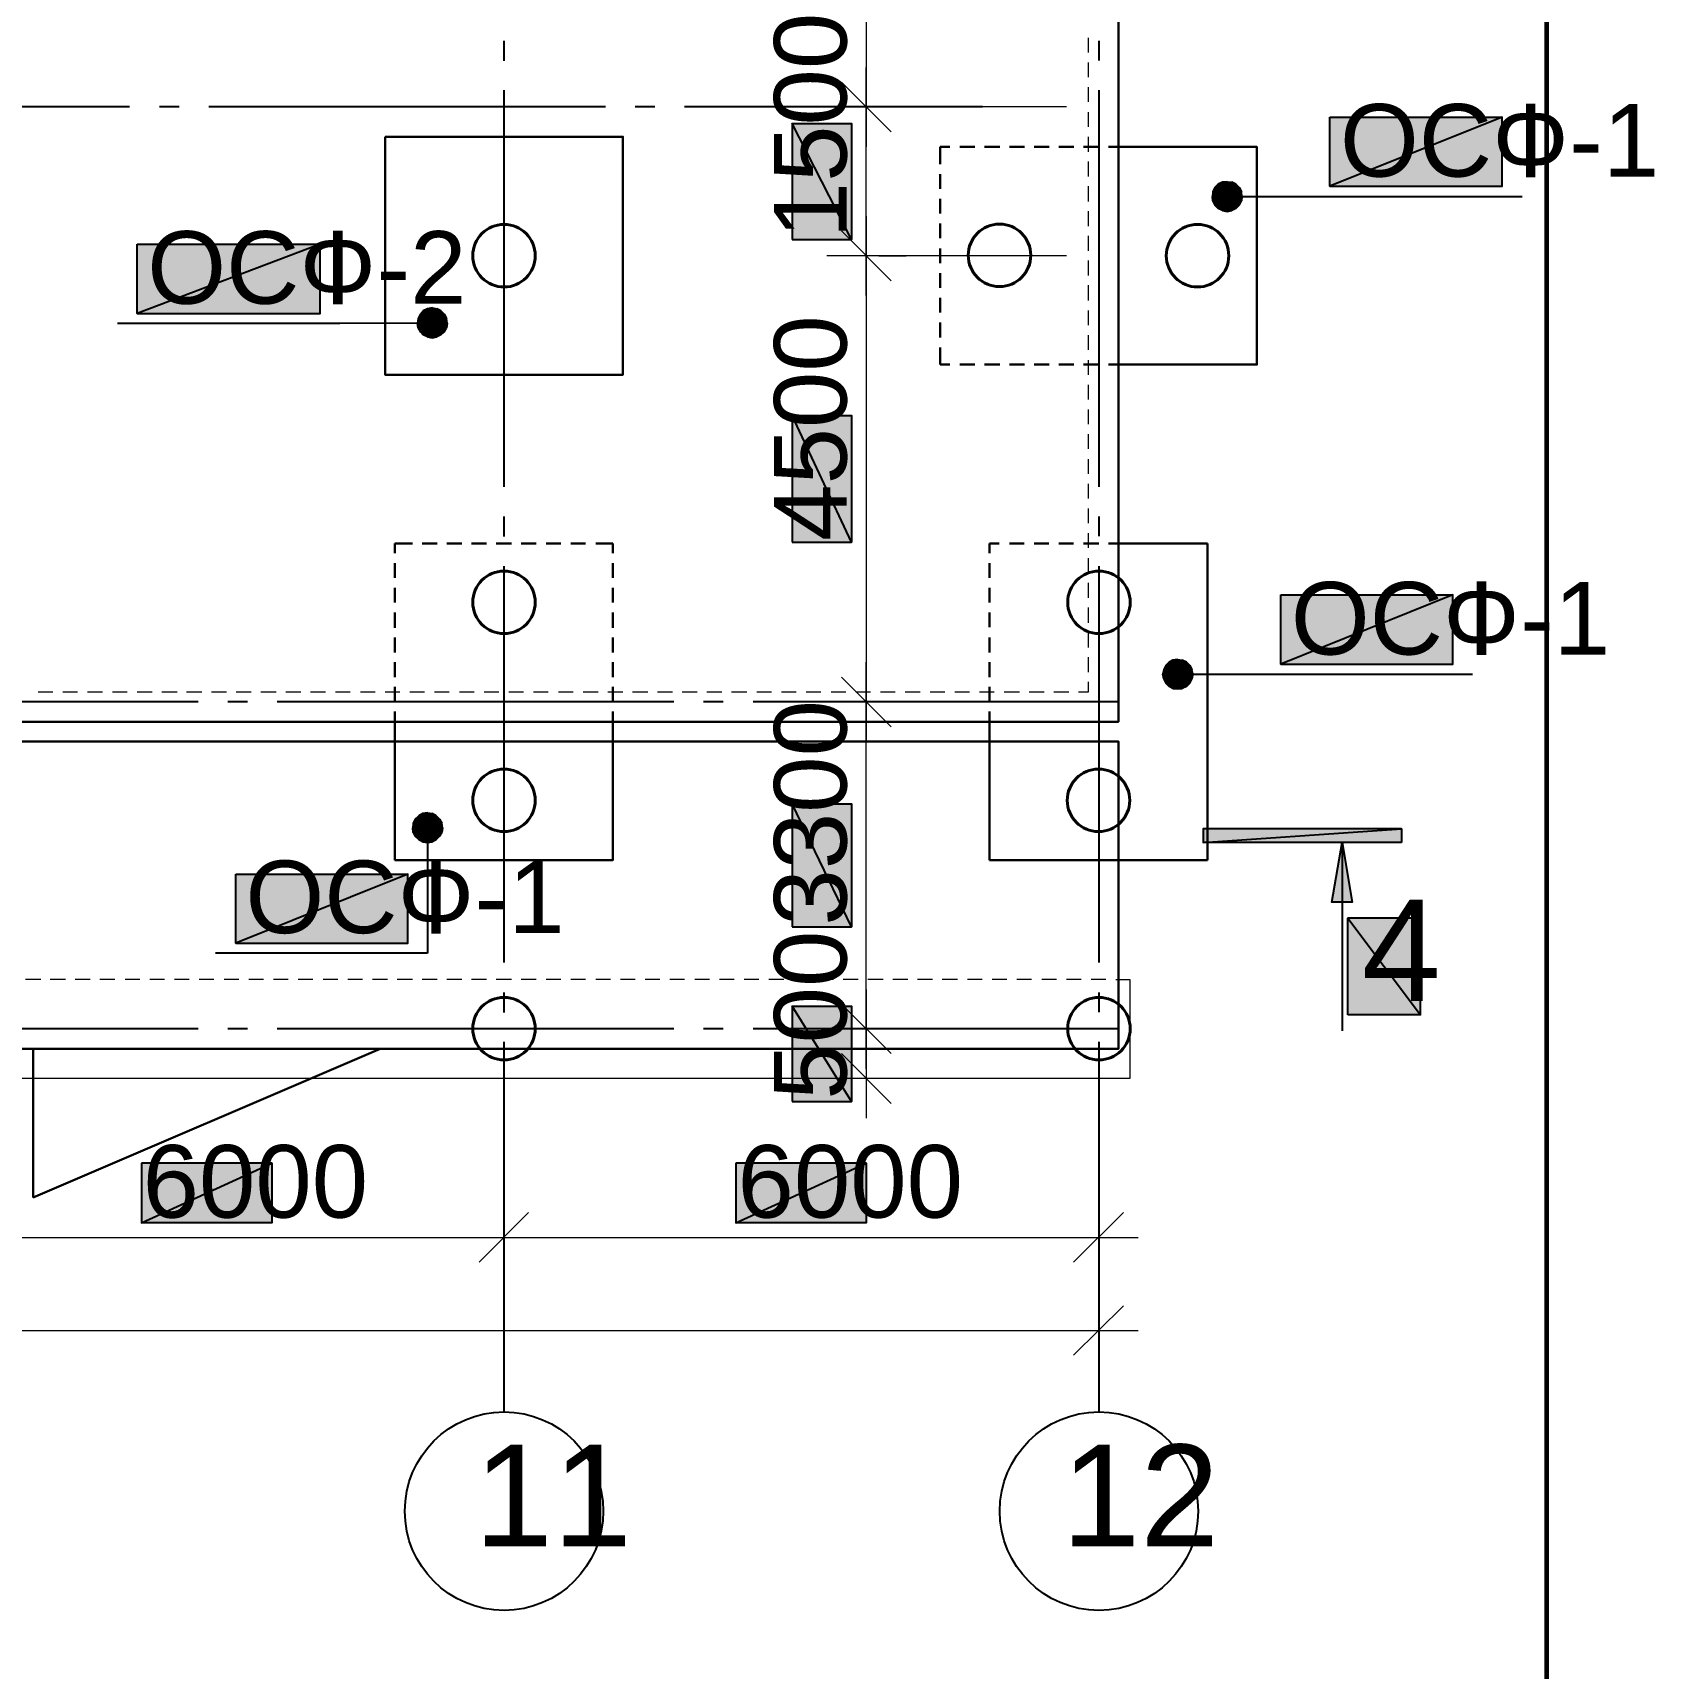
# Model space of a CAD drawing. Extents: x 8 to 21351, y 0 to 420.
# Drawn here: x 9129.4 to 9211.2, y 124.8 to 207.3 of the extents above; entities that cross this region are included whole.
import ezdxf

# ---------------------------------------------------------------- set-up
doc = ezdxf.new("R2010")
doc.units = 0
doc.styles.add('TEYPDFCAD_TEXT', font='arial.ttf')

msp = doc.modelspace()

# ---------------------------------------------------------------- hatches: boundary and pattern name
at = {"true_color": 0xffffff}
h = msp.add_hatch(color=0, dxfattribs=at)
h.paths.add_polyline_path([(9194.865, 203.052), (9203.564, 203.052), (9194.865, 199.559)])
h.paths.add_polyline_path([(9203.564, 203.052), (9194.865, 199.559), (9203.564, 199.559)])
h = msp.add_hatch(color=0, dxfattribs=at)
h.paths.add_polyline_path([(9167.729, 196.871), (9170.735, 196.871), (9167.729, 202.734)])
h.paths.add_polyline_path([(9170.735, 196.871), (9167.729, 202.734), (9170.735, 202.734)])
h = msp.add_hatch(color=7)
h.paths.add_polyline_path([(9189.446, 199.771), (9189.234, 199.665), (9189.679, 199.051)])
h.paths.add_polyline_path([(9189.234, 199.665), (9189.679, 199.051), (9189.065, 199.496)])
h.paths.add_polyline_path([(9189.679, 199.051), (9189.065, 199.496), (9188.959, 199.284)])
h = msp.add_hatch(color=7)
h.paths.add_polyline_path([(9190.123, 199.665), (9189.912, 199.771), (9189.679, 199.051)])
h.paths.add_polyline_path([(9189.912, 199.771), (9189.679, 199.051), (9189.679, 199.792)])
h.paths.add_polyline_path([(9189.679, 199.051), (9189.679, 199.792), (9189.446, 199.771)])
h = msp.add_hatch(color=7)
h.paths.add_polyline_path([(9188.959, 199.284), (9188.938, 199.051), (9189.679, 199.051)])
h.paths.add_polyline_path([(9188.938, 199.051), (9189.679, 199.051), (9188.959, 198.818)])
h.paths.add_polyline_path([(9189.679, 199.051), (9188.959, 198.818), (9189.065, 198.607)])
h = msp.add_hatch(color=7)
h.paths.add_polyline_path([(9189.065, 198.607), (9189.234, 198.438), (9189.679, 199.051)])
h.paths.add_polyline_path([(9189.234, 198.438), (9189.679, 199.051), (9189.446, 198.332)])
h.paths.add_polyline_path([(9189.679, 199.051), (9189.446, 198.332), (9189.679, 198.289)])
h = msp.add_hatch(color=7)
h.paths.add_polyline_path([(9190.42, 199.051), (9190.398, 199.284), (9189.679, 199.051)])
h.paths.add_polyline_path([(9190.398, 199.284), (9189.679, 199.051), (9190.293, 199.496)])
h.paths.add_polyline_path([(9189.679, 199.051), (9190.293, 199.496), (9190.123, 199.665)])
h = msp.add_hatch(color=7)
h.paths.add_polyline_path([(9189.679, 198.289), (9189.912, 198.332), (9189.679, 199.051)])
h.paths.add_polyline_path([(9189.912, 198.332), (9189.679, 199.051), (9190.123, 198.438)])
h.paths.add_polyline_path([(9189.679, 199.051), (9190.123, 198.438), (9190.293, 198.607)])
h = msp.add_hatch(color=7)
h.paths.add_polyline_path([(9190.293, 198.607), (9190.398, 198.818), (9189.679, 199.051)])
h.paths.add_polyline_path([(9190.398, 198.818), (9189.679, 199.051), (9190.42, 199.051)])
h = msp.add_hatch(color=0, dxfattribs=at)
h.paths.add_polyline_path([(9134.688, 196.638), (9143.916, 196.638), (9134.688, 193.146)])
h.paths.add_polyline_path([(9143.916, 196.638), (9134.688, 193.146), (9143.916, 193.146)])
h = msp.add_hatch(color=7)
h.paths.add_polyline_path([(9149.335, 193.379), (9149.123, 193.273), (9149.568, 192.659)])
h.paths.add_polyline_path([(9149.123, 193.273), (9149.568, 192.659), (9148.975, 193.103)])
h.paths.add_polyline_path([(9149.568, 192.659), (9148.975, 193.103), (9148.869, 192.892)])
h = msp.add_hatch(color=7)
h.paths.add_polyline_path([(9150.012, 193.273), (9149.801, 193.379), (9149.568, 192.659)])
h.paths.add_polyline_path([(9149.801, 193.379), (9149.568, 192.659), (9149.568, 193.421)])
h.paths.add_polyline_path([(9149.568, 192.659), (9149.568, 193.421), (9149.335, 193.379)])
h = msp.add_hatch(color=7)
h.paths.add_polyline_path([(9150.33, 192.659), (9150.288, 192.892), (9149.568, 192.659)])
h.paths.add_polyline_path([(9150.288, 192.892), (9149.568, 192.659), (9150.182, 193.103)])
h.paths.add_polyline_path([(9149.568, 192.659), (9150.182, 193.103), (9150.012, 193.273)])
h = msp.add_hatch(color=7)
h.paths.add_polyline_path([(9148.869, 192.892), (9148.827, 192.659), (9149.568, 192.659)])
h.paths.add_polyline_path([(9148.827, 192.659), (9149.568, 192.659), (9148.869, 192.426)])
h.paths.add_polyline_path([(9149.568, 192.659), (9148.869, 192.426), (9148.975, 192.214)])
h = msp.add_hatch(color=7)
h.paths.add_polyline_path([(9148.975, 192.214), (9149.123, 192.066), (9149.568, 192.659)])
h.paths.add_polyline_path([(9149.123, 192.066), (9149.568, 192.659), (9149.335, 191.96)])
h.paths.add_polyline_path([(9149.568, 192.659), (9149.335, 191.96), (9149.568, 191.918)])
h = msp.add_hatch(color=7)
h.paths.add_polyline_path([(9149.568, 191.918), (9149.801, 191.96), (9149.568, 192.659)])
h.paths.add_polyline_path([(9149.801, 191.96), (9149.568, 192.659), (9150.012, 192.066)])
h.paths.add_polyline_path([(9149.568, 192.659), (9150.012, 192.066), (9150.182, 192.214)])
h = msp.add_hatch(color=7)
h.paths.add_polyline_path([(9150.182, 192.214), (9150.288, 192.426), (9149.568, 192.659)])
h.paths.add_polyline_path([(9150.288, 192.426), (9149.568, 192.659), (9150.33, 192.659)])
h = msp.add_hatch(color=0, dxfattribs=at)
h.paths.add_polyline_path([(9167.729, 181.61), (9170.735, 181.61), (9167.729, 188.002)])
h.paths.add_polyline_path([(9170.735, 181.61), (9167.729, 188.002), (9170.735, 188.002)])
h = msp.add_hatch(color=0, dxfattribs=at)
h.paths.add_polyline_path([(9192.388, 178.943), (9201.066, 178.943), (9192.388, 175.451)])
h.paths.add_polyline_path([(9201.066, 178.943), (9192.388, 175.451), (9201.066, 175.451)])
h = msp.add_hatch(color=7)
h.paths.add_polyline_path([(9186.483, 175.175), (9186.44, 174.942), (9187.181, 174.942)])
h.paths.add_polyline_path([(9186.44, 174.942), (9187.181, 174.942), (9186.483, 174.71)])
h.paths.add_polyline_path([(9187.181, 174.942), (9186.483, 174.71), (9186.588, 174.498)])
h = msp.add_hatch(color=7)
h.paths.add_polyline_path([(9186.948, 175.662), (9186.758, 175.556), (9187.181, 174.942)])
h.paths.add_polyline_path([(9186.758, 175.556), (9187.181, 174.942), (9186.588, 175.387)])
h.paths.add_polyline_path([(9187.181, 174.942), (9186.588, 175.387), (9186.483, 175.175)])
h = msp.add_hatch(color=7)
h.paths.add_polyline_path([(9186.588, 174.498), (9186.758, 174.329), (9187.181, 174.942)])
h.paths.add_polyline_path([(9186.758, 174.329), (9187.181, 174.942), (9186.948, 174.223)])
h.paths.add_polyline_path([(9187.181, 174.942), (9186.948, 174.223), (9187.181, 174.202)])
h = msp.add_hatch(color=7)
h.paths.add_polyline_path([(9187.626, 175.556), (9187.414, 175.662), (9187.181, 174.942)])
h.paths.add_polyline_path([(9187.414, 175.662), (9187.181, 174.942), (9187.181, 175.683)])
h.paths.add_polyline_path([(9187.181, 174.942), (9187.181, 175.683), (9186.948, 175.662)])
h = msp.add_hatch(color=7)
h.paths.add_polyline_path([(9187.943, 174.942), (9187.901, 175.175), (9187.181, 174.942)])
h.paths.add_polyline_path([(9187.901, 175.175), (9187.181, 174.942), (9187.795, 175.387)])
h.paths.add_polyline_path([(9187.181, 174.942), (9187.795, 175.387), (9187.626, 175.556)])
h = msp.add_hatch(color=7)
h.paths.add_polyline_path([(9187.181, 174.202), (9187.414, 174.223), (9187.181, 174.942)])
h.paths.add_polyline_path([(9187.414, 174.223), (9187.181, 174.942), (9187.626, 174.329)])
h.paths.add_polyline_path([(9187.181, 174.942), (9187.626, 174.329), (9187.795, 174.498)])
h = msp.add_hatch(color=7)
h.paths.add_polyline_path([(9187.795, 174.498), (9187.901, 174.71), (9187.181, 174.942)])
h.paths.add_polyline_path([(9187.901, 174.71), (9187.181, 174.942), (9187.943, 174.942)])
h = msp.add_hatch(color=0, dxfattribs=at)
h.paths.add_polyline_path([(9167.729, 162.2), (9170.735, 162.2), (9167.729, 168.402)])
h.paths.add_polyline_path([(9170.735, 162.2), (9167.729, 168.402), (9170.735, 168.402)])
h = msp.add_hatch(color=7)
h.paths.add_polyline_path([(9149.102, 167.915), (9148.891, 167.809), (9149.335, 167.196)])
h.paths.add_polyline_path([(9148.891, 167.809), (9149.335, 167.196), (9148.721, 167.64)])
h.paths.add_polyline_path([(9149.335, 167.196), (9148.721, 167.64), (9148.615, 167.428)])
h = msp.add_hatch(color=7)
h.paths.add_polyline_path([(9149.78, 167.809), (9149.568, 167.915), (9149.335, 167.196)])
h.paths.add_polyline_path([(9149.568, 167.915), (9149.335, 167.196), (9149.335, 167.958)])
h.paths.add_polyline_path([(9149.335, 167.196), (9149.335, 167.958), (9149.102, 167.915)])
h = msp.add_hatch(color=7)
h.paths.add_polyline_path([(9150.097, 167.196), (9150.055, 167.428), (9149.335, 167.196)])
h.paths.add_polyline_path([(9150.055, 167.428), (9149.335, 167.196), (9149.949, 167.64)])
h.paths.add_polyline_path([(9149.335, 167.196), (9149.949, 167.64), (9149.78, 167.809)])
h = msp.add_hatch(color=7)
h.paths.add_polyline_path([(9148.615, 167.428), (9148.594, 167.196), (9149.335, 167.196)])
h.paths.add_polyline_path([(9148.594, 167.196), (9149.335, 167.196), (9148.615, 166.963)])
h.paths.add_polyline_path([(9149.335, 167.196), (9148.615, 166.963), (9148.721, 166.772)])
h = msp.add_hatch(color=7)
h.paths.add_polyline_path([(9148.721, 166.772), (9148.891, 166.603), (9149.335, 167.196)])
h.paths.add_polyline_path([(9148.891, 166.603), (9149.335, 167.196), (9149.102, 166.497)])
h.paths.add_polyline_path([(9149.335, 167.196), (9149.102, 166.497), (9149.335, 166.455)])
h = msp.add_hatch(color=7)
h.paths.add_polyline_path([(9149.335, 166.455), (9149.568, 166.497), (9149.335, 167.196)])
h.paths.add_polyline_path([(9149.568, 166.497), (9149.335, 167.196), (9149.78, 166.603)])
h.paths.add_polyline_path([(9149.335, 167.196), (9149.78, 166.603), (9149.949, 166.772)])
h = msp.add_hatch(color=7)
h.paths.add_polyline_path([(9149.949, 166.772), (9150.055, 166.963), (9149.335, 167.196)])
h.paths.add_polyline_path([(9150.055, 166.963), (9149.335, 167.196), (9150.097, 167.196)])
h = msp.add_hatch(color=7)
h.paths.add_polyline_path([(9198.484, 166.455), (9188.472, 166.455), (9198.484, 167.153)])
h.paths.add_polyline_path([(9188.472, 166.455), (9198.484, 167.153), (9188.472, 167.153)])
msp.add_hatch(color=7).paths.add_polyline_path([(9195.478, 166.455), (9195.986, 163.449), (9194.97, 163.449)])
h = msp.add_hatch(color=0, dxfattribs=at)
h.paths.add_polyline_path([(9139.662, 164.867), (9148.34, 164.867), (9139.662, 161.375)])
h.paths.add_polyline_path([(9148.34, 164.867), (9139.662, 161.375), (9148.34, 161.375)])
h = msp.add_hatch(color=0, dxfattribs=at)
h.paths.add_polyline_path([(9195.775, 157.755), (9195.775, 162.645), (9199.437, 157.755)])
h.paths.add_polyline_path([(9195.775, 162.645), (9199.437, 157.755), (9199.437, 162.645)])
h = msp.add_hatch(color=0, dxfattribs=at)
h.paths.add_polyline_path([(9167.729, 153.395), (9170.735, 153.395), (9167.729, 158.2)])
h.paths.add_polyline_path([(9170.735, 153.395), (9167.729, 158.2), (9170.735, 158.2)])
h = msp.add_hatch(color=0, dxfattribs=at)
h.paths.add_polyline_path([(9134.899, 150.283), (9134.899, 147.278), (9141.482, 150.283)])
h.paths.add_polyline_path([(9134.899, 147.278), (9141.482, 150.283), (9141.482, 147.278)])
h = msp.add_hatch(color=0, dxfattribs=at)
h.paths.add_polyline_path([(9164.893, 150.283), (9164.893, 147.278), (9171.475, 150.283)])
h.paths.add_polyline_path([(9164.893, 147.278), (9171.475, 150.283), (9171.475, 147.278)])

# ---------------------------------------------------------------- linework, layer by layer
at = {"color": 7, "lineweight": 5}
for p, q in [((9171.475, 220.557), (9171.475, 201.549)), ((9182.694, 206.311), (9182.694, 207.052)), ((9171.475, 194.056), (9171.475, 205.549)), ((9182.694, 205.063), (9182.694, 205.804)), ((9170.227, 204.809), (9172.724, 202.311)), ((9172.724, 202.311), (9170.227, 204.809)), ((9182.694, 203.814), (9182.694, 204.555)), ((9181.572, 203.56), (9169.486, 203.56)), ((9181.572, 203.56), (9169.486, 203.56)), ((9182.694, 202.565), (9182.694, 203.306)), ((9182.694, 201.295), (9182.694, 202.057)), ((9182.694, 200.046), (9182.694, 200.808)), ((9182.694, 198.797), (9182.694, 199.559)), ((9171.475, 198.056), (9171.475, 171.556)), ((9182.694, 197.548), (9182.694, 198.31)), ((9170.227, 197.316), (9172.724, 194.797)), ((9172.724, 194.797), (9170.227, 197.316)), ((9182.694, 196.3), (9182.694, 197.062)), ((9181.572, 196.046), (9169.486, 196.046)), ((9172.11, 196.046), (9173.486, 196.046)), ((9182.694, 195.051), (9182.694, 195.813)), ((9182.694, 193.802), (9182.694, 194.564)), ((9182.694, 192.553), (9182.694, 193.294)), ((9182.694, 191.304), (9182.694, 192.045)), ((9182.694, 190.055), (9182.694, 190.796)), ((9182.694, 188.807), (9182.694, 189.548)), ((9182.694, 187.558), (9182.694, 188.299)), ((9182.694, 186.309), (9182.694, 187.05)), ((9182.694, 185.06), (9182.694, 185.801)), ((9182.694, 183.811), (9182.694, 184.552)), ((9182.694, 182.562), (9182.694, 183.303)), ((9182.694, 181.314), (9182.694, 182.054)), ((9182.694, 180.044), (9182.694, 180.806)), ((9182.694, 178.795), (9182.694, 179.557)), ((9182.694, 177.546), (9182.694, 178.308)), ((9182.694, 176.297), (9182.694, 177.059)), ((9182.694, 175.048), (9182.694, 175.81)), ((9171.475, 155.046), (9171.475, 175.556)), ((9170.227, 174.794), (9172.724, 172.297)), ((9172.724, 172.297), (9170.227, 174.794)), ((9182.694, 174.054), (9182.694, 174.561)), ((9129.692, 174.054), (9130.433, 174.054)), ((9130.941, 174.054), (9131.682, 174.054)), ((9132.19, 174.054), (9132.931, 174.054)), ((9133.439, 174.054), (9134.18, 174.054)), ((9134.688, 174.054), (9135.45, 174.054)), ((9135.937, 174.054), (9136.699, 174.054)), ((9137.185, 174.054), (9137.947, 174.054)), ((9138.434, 174.054), (9139.196, 174.054)), ((9139.683, 174.054), (9140.445, 174.054)), ((9140.932, 174.054), (9141.694, 174.054)), ((9142.181, 174.054), (9142.943, 174.054)), ((9143.43, 174.054), (9144.192, 174.054)), ((9144.7, 174.054), (9145.44, 174.054)), ((9145.948, 174.054), (9146.689, 174.054)), ((9147.197, 174.054), (9147.938, 174.054)), ((9148.446, 174.054), (9149.187, 174.054)), ((9149.695, 174.054), (9150.436, 174.054)), ((9150.944, 174.054), (9151.685, 174.054)), ((9152.193, 174.054), (9152.933, 174.054)), ((9153.441, 174.054), (9154.182, 174.054)), ((9154.69, 174.054), (9155.431, 174.054)), ((9155.939, 174.054), (9156.68, 174.054)), ((9157.188, 174.054), (9157.95, 174.054)), ((9158.437, 174.054), (9159.199, 174.054)), ((9159.686, 174.054), (9160.448, 174.054)), ((9160.934, 174.054), (9161.696, 174.054)), ((9162.183, 174.054), (9162.945, 174.054)), ((9163.432, 174.054), (9164.194, 174.054)), ((9164.681, 174.054), (9165.443, 174.054)), ((9165.951, 174.054), (9166.692, 174.054)), ((9167.2, 174.054), (9167.941, 174.054)), ((9168.449, 174.054), (9169.189, 174.054)), ((9174.926, 173.546), (9169.486, 173.546)), ((9182.567, 173.546), (9169.486, 173.546)), ((9169.697, 174.054), (9170.438, 174.054)), ((9170.946, 174.054), (9171.687, 174.054)), ((9172.195, 174.054), (9172.936, 174.054)), ((9173.444, 174.054), (9174.185, 174.054)), ((9174.693, 174.054), (9175.434, 174.054)), ((9175.942, 174.054), (9176.682, 174.054)), ((9177.19, 174.054), (9177.931, 174.054)), ((9178.439, 174.054), (9179.201, 174.054)), ((9179.688, 174.054), (9180.45, 174.054)), ((9180.937, 174.054), (9181.699, 174.054)), ((9182.186, 174.054), (9182.694, 174.054)), ((9129.819, 159.554), (9129.057, 159.554)), ((9131.068, 159.554), (9130.306, 159.554)), ((9132.317, 159.554), (9131.555, 159.554)), ((9133.566, 159.554), (9132.804, 159.554)), ((9134.815, 159.554), (9134.074, 159.554)), ((9136.064, 159.554), (9135.323, 159.554)), ((9137.312, 159.554), (9136.572, 159.554)), ((9138.561, 159.554), (9137.82, 159.554)), ((9139.81, 159.554), (9139.069, 159.554)), ((9141.059, 159.554), (9140.318, 159.554)), ((9142.308, 159.554), (9141.567, 159.554)), ((9143.557, 159.554), (9142.816, 159.554)), ((9144.805, 159.554), (9144.065, 159.554)), ((9146.054, 159.554), (9145.313, 159.554)), ((9147.324, 159.554), (9146.562, 159.554)), ((9148.573, 159.554), (9147.811, 159.554)), ((9149.822, 159.554), (9149.06, 159.554)), ((9151.071, 159.554), (9150.309, 159.554)), ((9152.32, 159.554), (9151.558, 159.554)), ((9153.568, 159.554), (9152.806, 159.554)), ((9154.817, 159.554), (9154.055, 159.554)), ((9156.066, 159.554), (9155.325, 159.554)), ((9157.315, 159.554), (9156.574, 159.554)), ((9158.564, 159.554), (9157.823, 159.554)), ((9159.813, 159.554), (9159.072, 159.554)), ((9161.061, 159.554), (9160.321, 159.554)), ((9162.31, 159.554), (9161.569, 159.554)), ((9163.559, 159.554), (9162.818, 159.554)), ((9164.808, 159.554), (9164.067, 159.554)), ((9166.057, 159.554), (9165.316, 159.554)), ((9167.306, 159.554), (9166.565, 159.554)), ((9168.576, 159.554), (9167.814, 159.554)), ((9169.824, 159.554), (9169.062, 159.554)), ((9171.073, 159.554), (9170.311, 159.554)), ((9172.322, 159.554), (9171.56, 159.554)), ((9173.571, 159.554), (9172.809, 159.554)), ((9174.82, 159.554), (9174.058, 159.554)), ((9176.069, 159.554), (9175.307, 159.554)), ((9177.317, 159.554), (9176.577, 159.554)), ((9178.566, 159.554), (9177.825, 159.554)), ((9179.815, 159.554), (9179.074, 159.554)), ((9181.064, 159.554), (9180.323, 159.554)), ((9182.313, 159.554), (9181.572, 159.554)), ((9183.562, 159.554), (9182.821, 159.554)), ((9184.07, 159.554), (9184.768, 159.554)), ((9184.768, 159.554), (9184.768, 154.559)), ((9171.475, 159.046), (9171.475, 152.548)), ((9170.227, 158.305), (9172.724, 155.808)), ((9172.724, 155.808), (9170.227, 158.305)), ((9182.567, 157.057), (9169.486, 157.057)), ((9182.567, 157.057), (9169.486, 157.057)), ((9170.227, 155.808), (9172.724, 153.289)), ((9184.768, 154.559), (8851.605, 154.559)), ((9182.567, 154.559), (9169.486, 154.559)), ((9153.187, 147.151), (9153.187, 148.526)), ((9153.187, 147.151), (9153.187, 148.526)), ((9151.939, 145.288), (9154.436, 147.786)), ((9154.436, 147.786), (9151.939, 145.288)), ((9181.932, 145.288), (9184.451, 147.786)), ((9121.183, 146.537), (9155.198, 146.537)), ((9151.198, 146.537), (9185.191, 146.537)), ((9183.202, 145.902), (9183.202, 144.526)), ((9183.202, 142.452), (9183.202, 143.827)), ((9181.932, 140.589), (9184.451, 143.087)), ((8851.181, 141.838), (9185.191, 141.838))]:
    msp.add_line(p, q, dxfattribs=at)
at = {"color": 7, "lineweight": 25}
for p, q in [((9153.187, 206.904), (9153.187, 205.888)), ((9183.202, 206.904), (9183.202, 205.909)), ((9153.187, 204.406), (9153.187, 184.404)), ((9183.202, 204.406), (9183.202, 184.404)), ((9134.307, 203.56), (9114.304, 203.56)), ((9136.804, 203.56), (9135.81, 203.56)), ((9158.31, 203.56), (9138.307, 203.56)), ((9160.807, 203.56), (9159.813, 203.56)), ((9177.339, 203.56), (9162.31, 203.56)), ((9189.679, 199.051), (9193.87, 199.051)), ((9193.87, 199.051), (9204.559, 199.051)), ((9144.911, 192.638), (9133.693, 192.638)), ((9149.568, 192.659), (9144.911, 192.638)), ((9153.187, 182.901), (9153.187, 181.885)), ((9183.202, 182.901), (9183.202, 181.906)), ((9153.187, 180.404), (9153.187, 160.401)), ((9183.202, 180.404), (9183.202, 160.401)), ((9187.181, 174.942), (9191.393, 174.942)), ((9191.393, 174.942), (9202.061, 174.942)), ((9137.757, 173.546), (9117.754, 173.546)), ((9140.255, 173.546), (9139.26, 173.546)), ((9161.76, 173.546), (9141.757, 173.546)), ((9164.258, 173.546), (9163.263, 173.546)), ((9184.239, 173.546), (9165.76, 173.546)), ((9149.335, 167.196), (9149.335, 160.867)), ((9195.478, 166.455), (9195.478, 156.951)), ((9149.335, 160.867), (9138.646, 160.867)), ((9153.187, 158.898), (9153.187, 157.882)), ((9183.202, 158.898), (9183.202, 157.903)), ((9137.757, 157.057), (9117.754, 157.057)), ((9140.255, 157.057), (9139.26, 157.057)), ((9161.76, 157.057), (9141.757, 157.057)), ((9164.258, 157.057), (9163.263, 157.057)), ((9184.239, 157.057), (9165.76, 157.057)), ((9153.187, 156.4), (9153.187, 142.706)), ((9183.202, 156.4), (9183.202, 142.706)), ((9153.187, 142.706), (9153.187, 137.71)), ((9183.202, 142.706), (9183.202, 137.71))]:
    msp.add_line(p, q, dxfattribs=at)
at = {"color": 7, "lineweight": 30}
for p, q in [((9175.201, 200.681), (9175.201, 201.549)), ((9175.201, 201.549), (9175.688, 201.549)), ((9176.196, 201.549), (9176.958, 201.549)), ((9177.444, 201.549), (9178.206, 201.549)), ((9178.693, 201.549), (9179.455, 201.549)), ((9179.942, 201.549), (9180.704, 201.549)), ((9181.191, 201.549), (9181.953, 201.549)), ((9182.44, 201.549), (9183.202, 201.549)), ((9183.689, 201.549), (9184.197, 201.549)), ((9184.197, 201.549), (9184.197, 200.681)), ((9175.201, 199.432), (9175.201, 200.173)), ((9184.197, 200.173), (9184.197, 199.432)), ((9175.201, 198.184), (9175.201, 198.924)), ((9184.197, 198.924), (9184.197, 198.184)), ((9175.201, 196.935), (9175.201, 197.675)), ((9184.197, 197.675), (9184.197, 196.935)), ((9175.201, 195.686), (9175.201, 196.427)), ((9184.197, 196.427), (9184.197, 195.686)), ((9175.201, 194.437), (9175.201, 195.178)), ((9184.197, 195.178), (9184.197, 194.437)), ((9175.201, 193.188), (9175.201, 193.929)), ((9184.197, 193.929), (9184.197, 193.188)), ((9175.201, 191.939), (9175.201, 192.68)), ((9184.197, 192.68), (9184.197, 191.939)), ((9175.201, 190.564), (9175.201, 191.431)), ((9184.197, 191.431), (9184.197, 190.564)), ((9175.688, 190.564), (9175.201, 190.564)), ((9176.958, 190.564), (9176.196, 190.564)), ((9178.206, 190.564), (9177.444, 190.564)), ((9179.455, 190.564), (9178.693, 190.564)), ((9180.704, 190.564), (9179.942, 190.564)), ((9181.953, 190.564), (9181.191, 190.564)), ((9183.202, 190.564), (9182.44, 190.564)), ((9184.197, 190.564), (9183.689, 190.564)), ((9148.573, 181.547), (9147.684, 181.547)), ((9147.684, 181.547), (9147.684, 181.06)), ((9149.822, 181.547), (9149.06, 181.547)), ((9151.071, 181.547), (9150.309, 181.547)), ((9152.32, 181.547), (9151.558, 181.547)), ((9153.568, 181.547), (9152.806, 181.547)), ((9154.817, 181.547), (9154.055, 181.547)), ((9156.066, 181.547), (9155.325, 181.547)), ((9157.315, 181.547), (9156.574, 181.547)), ((9158.691, 181.547), (9157.823, 181.547)), ((9158.691, 181.06), (9158.691, 181.547)), ((9178.185, 181.547), (9177.698, 181.547)), ((9177.698, 181.547), (9177.698, 181.06)), ((9179.434, 181.547), (9178.693, 181.547)), ((9180.683, 181.547), (9179.942, 181.547)), ((9181.932, 181.547), (9181.191, 181.547)), ((9183.202, 181.547), (9182.44, 181.547)), ((9184.197, 181.547), (9183.689, 181.547)), ((9184.197, 181.547), (9188.684, 181.547)), ((9184.197, 181.06), (9184.197, 181.547)), ((9188.684, 181.547), (9188.684, 165.566)), ((9147.684, 180.552), (9147.684, 179.811)), ((9158.691, 179.811), (9158.691, 180.552)), ((9177.698, 180.552), (9177.698, 179.811)), ((9184.197, 179.811), (9184.197, 180.552)), ((9147.684, 179.303), (9147.684, 178.562)), ((9158.691, 178.562), (9158.691, 179.303)), ((9177.698, 179.303), (9177.698, 178.562)), ((9184.197, 178.562), (9184.197, 179.303)), ((9147.684, 178.054), (9147.684, 177.292)), ((9158.691, 177.292), (9158.691, 178.054)), ((9177.698, 178.054), (9177.698, 177.313)), ((9184.197, 177.313), (9184.197, 178.054)), ((9147.684, 176.805), (9147.684, 176.043)), ((9158.691, 176.043), (9158.691, 176.805)), ((9177.698, 176.805), (9177.698, 176.043)), ((9184.197, 176.043), (9184.197, 176.805)), ((9147.684, 175.556), (9147.684, 174.794)), ((9158.691, 174.794), (9158.691, 175.556)), ((9177.698, 175.556), (9177.698, 174.794)), ((9184.197, 174.794), (9184.197, 175.556)), ((9147.684, 174.308), (9147.684, 173.546)), ((9158.691, 173.546), (9158.691, 174.308)), ((9177.698, 174.308), (9177.698, 173.546)), ((9184.197, 173.546), (9184.197, 174.308)), ((9147.684, 173.059), (9147.684, 172.551)), ((9147.684, 172.551), (9148.573, 172.551)), ((9149.06, 172.551), (9149.822, 172.551)), ((9150.309, 172.551), (9151.071, 172.551)), ((9151.558, 172.551), (9152.32, 172.551)), ((9152.806, 172.551), (9153.568, 172.551)), ((9154.055, 172.551), (9154.817, 172.551)), ((9155.325, 172.551), (9156.066, 172.551)), ((9156.574, 172.551), (9157.315, 172.551)), ((9157.823, 172.551), (9158.691, 172.551)), ((9158.691, 172.551), (9158.691, 173.059)), ((9177.698, 173.059), (9177.698, 172.551)), ((9177.698, 165.566), (9177.698, 172.551)), ((9177.698, 172.551), (9178.185, 172.551)), ((9178.693, 172.551), (9179.434, 172.551)), ((9179.942, 172.551), (9180.683, 172.551)), ((9181.191, 172.551), (9181.932, 172.551)), ((9182.44, 172.551), (9183.202, 172.551)), ((9183.689, 172.551), (9184.197, 172.551)), ((9184.197, 172.551), (9184.197, 173.059)), ((9188.684, 165.566), (9177.698, 165.566))]:
    msp.add_line(p, q, dxfattribs=at)
at = {"color": 0, "lineweight": 0, "true_color": 0xffffff}
for p, q in [((9194.865, 199.559), (9203.564, 199.559)), ((9134.688, 193.146), (9143.916, 193.146)), ((9192.388, 175.451), (9201.066, 175.451)), ((9199.437, 157.755), (9199.437, 162.645)), ((9139.662, 161.375), (9148.34, 161.375))]:
    msp.add_line(p, q, dxfattribs=at)
at = {"lineweight": 60}
msp.add_lwpolyline([(8810.817, 5.122), (9205.808, 5.122), (9205.808, 292.121), (8810.817, 292.121)], close=True, dxfattribs=at)
at = {"color": 7, "lineweight": 30}
for points in [[(8852.176, 264.562), (9184.197, 264.562), (9184.197, 172.551), (8852.176, 172.551)], [(9147.197, 202.057), (9159.199, 202.057), (9159.199, 190.055), (9147.197, 190.055)], [(9184.197, 201.549), (9191.182, 201.549), (9191.182, 190.564), (9184.197, 190.564)], [(9147.684, 165.566), (9147.684, 172.551), (9158.691, 172.551), (9158.691, 165.566)], [(8852.176, 171.556), (9184.197, 171.556), (9184.197, 156.041), (8852.176, 156.041)], [(9129.438, 148.548), (9146.943, 156.041), (9129.438, 156.041)]]:
    msp.add_lwpolyline(points, close=True, dxfattribs=at)
at = {"color": 0, "true_color": 0xffffff}
for points in [[(9194.865, 203.052), (9203.564, 203.052), (9194.865, 199.559)], [(9203.564, 203.052), (9194.865, 199.559), (9203.564, 199.559)], [(9167.729, 196.871), (9170.735, 196.871), (9167.729, 202.734)], [(9170.735, 196.871), (9167.729, 202.734), (9170.735, 202.734)], [(9134.688, 196.638), (9143.916, 196.638), (9134.688, 193.146)], [(9143.916, 196.638), (9134.688, 193.146), (9143.916, 193.146)], [(9167.729, 181.61), (9170.735, 181.61), (9167.729, 188.002)], [(9170.735, 181.61), (9167.729, 188.002), (9170.735, 188.002)], [(9192.388, 178.943), (9201.066, 178.943), (9192.388, 175.451)], [(9201.066, 178.943), (9192.388, 175.451), (9201.066, 175.451)], [(9167.729, 162.2), (9170.735, 162.2), (9167.729, 168.402)], [(9170.735, 162.2), (9167.729, 168.402), (9170.735, 168.402)], [(9139.662, 164.867), (9148.34, 164.867), (9139.662, 161.375)], [(9148.34, 164.867), (9139.662, 161.375), (9148.34, 161.375)], [(9195.775, 157.755), (9195.775, 162.645), (9199.437, 157.755)], [(9195.775, 162.645), (9199.437, 157.755), (9199.437, 162.645)], [(9167.729, 153.395), (9170.735, 153.395), (9167.729, 158.2)], [(9170.735, 153.395), (9167.729, 158.2), (9170.735, 158.2)], [(9134.899, 150.283), (9134.899, 147.278), (9141.482, 150.283)], [(9134.899, 147.278), (9141.482, 150.283), (9141.482, 147.278)], [(9164.893, 150.283), (9164.893, 147.278), (9171.475, 150.283)], [(9164.893, 147.278), (9171.475, 150.283), (9171.475, 147.278)]]:
    msp.add_lwpolyline(points, close=True, dxfattribs=at)
at = {"color": 7}
for points in [[(9189.446, 199.771), (9189.234, 199.665), (9189.679, 199.051)], [(9189.679, 199.051), (9189.679, 199.792), (9189.446, 199.771)], [(9189.912, 199.771), (9189.679, 199.051), (9189.679, 199.792)], [(9190.123, 199.665), (9189.912, 199.771), (9189.679, 199.051)], [(9188.959, 199.284), (9188.938, 199.051), (9189.679, 199.051)], [(9188.938, 199.051), (9189.679, 199.051), (9188.959, 198.818)], [(9189.679, 199.051), (9189.065, 199.496), (9188.959, 199.284)], [(9189.679, 199.051), (9188.959, 198.818), (9189.065, 198.607)], [(9189.234, 199.665), (9189.679, 199.051), (9189.065, 199.496)], [(9189.065, 198.607), (9189.234, 198.438), (9189.679, 199.051)], [(9189.234, 198.438), (9189.679, 199.051), (9189.446, 198.332)], [(9189.679, 199.051), (9189.446, 198.332), (9189.679, 198.289)], [(9189.679, 199.051), (9190.293, 199.496), (9190.123, 199.665)], [(9190.398, 199.284), (9189.679, 199.051), (9190.293, 199.496)], [(9190.42, 199.051), (9190.398, 199.284), (9189.679, 199.051)], [(9189.679, 198.289), (9189.912, 198.332), (9189.679, 199.051)], [(9189.912, 198.332), (9189.679, 199.051), (9190.123, 198.438)], [(9189.679, 199.051), (9190.123, 198.438), (9190.293, 198.607)], [(9190.293, 198.607), (9190.398, 198.818), (9189.679, 199.051)], [(9190.398, 198.818), (9189.679, 199.051), (9190.42, 199.051)], [(9149.568, 192.659), (9148.975, 193.103), (9148.869, 192.892)], [(9149.123, 193.273), (9149.568, 192.659), (9148.975, 193.103)], [(9149.335, 193.379), (9149.123, 193.273), (9149.568, 192.659)], [(9149.568, 192.659), (9149.568, 193.421), (9149.335, 193.379)], [(9149.801, 193.379), (9149.568, 192.659), (9149.568, 193.421)], [(9150.012, 193.273), (9149.801, 193.379), (9149.568, 192.659)], [(9149.568, 192.659), (9150.182, 193.103), (9150.012, 193.273)], [(9150.288, 192.892), (9149.568, 192.659), (9150.182, 193.103)], [(9148.869, 192.892), (9148.827, 192.659), (9149.568, 192.659)], [(9148.827, 192.659), (9149.568, 192.659), (9148.869, 192.426)], [(9149.568, 192.659), (9148.869, 192.426), (9148.975, 192.214)], [(9148.975, 192.214), (9149.123, 192.066), (9149.568, 192.659)], [(9149.123, 192.066), (9149.568, 192.659), (9149.335, 191.96)], [(9149.568, 192.659), (9149.335, 191.96), (9149.568, 191.918)], [(9150.33, 192.659), (9150.288, 192.892), (9149.568, 192.659)], [(9149.568, 191.918), (9149.801, 191.96), (9149.568, 192.659)], [(9149.801, 191.96), (9149.568, 192.659), (9150.012, 192.066)], [(9149.568, 192.659), (9150.012, 192.066), (9150.182, 192.214)], [(9150.182, 192.214), (9150.288, 192.426), (9149.568, 192.659)], [(9150.288, 192.426), (9149.568, 192.659), (9150.33, 192.659)], [(9186.483, 175.175), (9186.44, 174.942), (9187.181, 174.942)], [(9186.44, 174.942), (9187.181, 174.942), (9186.483, 174.71)], [(9187.181, 174.942), (9186.588, 175.387), (9186.483, 175.175)], [(9187.181, 174.942), (9186.483, 174.71), (9186.588, 174.498)], [(9186.758, 175.556), (9187.181, 174.942), (9186.588, 175.387)], [(9186.588, 174.498), (9186.758, 174.329), (9187.181, 174.942)], [(9186.948, 175.662), (9186.758, 175.556), (9187.181, 174.942)], [(9186.758, 174.329), (9187.181, 174.942), (9186.948, 174.223)], [(9187.181, 174.942), (9187.181, 175.683), (9186.948, 175.662)], [(9187.181, 174.942), (9186.948, 174.223), (9187.181, 174.202)], [(9187.414, 175.662), (9187.181, 174.942), (9187.181, 175.683)], [(9187.626, 175.556), (9187.414, 175.662), (9187.181, 174.942)], [(9187.181, 174.942), (9187.795, 175.387), (9187.626, 175.556)], [(9187.901, 175.175), (9187.181, 174.942), (9187.795, 175.387)], [(9187.943, 174.942), (9187.901, 175.175), (9187.181, 174.942)], [(9187.181, 174.202), (9187.414, 174.223), (9187.181, 174.942)], [(9187.414, 174.223), (9187.181, 174.942), (9187.626, 174.329)], [(9187.181, 174.942), (9187.626, 174.329), (9187.795, 174.498)], [(9187.795, 174.498), (9187.901, 174.71), (9187.181, 174.942)], [(9187.901, 174.71), (9187.181, 174.942), (9187.943, 174.942)], [(9149.335, 167.196), (9148.721, 167.64), (9148.615, 167.428)], [(9148.891, 167.809), (9149.335, 167.196), (9148.721, 167.64)], [(9149.102, 167.915), (9148.891, 167.809), (9149.335, 167.196)], [(9149.335, 167.196), (9149.335, 167.958), (9149.102, 167.915)], [(9149.568, 167.915), (9149.335, 167.196), (9149.335, 167.958)], [(9149.78, 167.809), (9149.568, 167.915), (9149.335, 167.196)], [(9149.335, 167.196), (9149.949, 167.64), (9149.78, 167.809)], [(9150.055, 167.428), (9149.335, 167.196), (9149.949, 167.64)], [(9148.615, 167.428), (9148.594, 167.196), (9149.335, 167.196)], [(9148.594, 167.196), (9149.335, 167.196), (9148.615, 166.963)], [(9149.335, 167.196), (9148.615, 166.963), (9148.721, 166.772)], [(9148.721, 166.772), (9148.891, 166.603), (9149.335, 167.196)], [(9148.891, 166.603), (9149.335, 167.196), (9149.102, 166.497)], [(9149.335, 167.196), (9149.102, 166.497), (9149.335, 166.455)], [(9150.097, 167.196), (9150.055, 167.428), (9149.335, 167.196)], [(9149.335, 166.455), (9149.568, 166.497), (9149.335, 167.196)], [(9149.568, 166.497), (9149.335, 167.196), (9149.78, 166.603)], [(9149.335, 167.196), (9149.78, 166.603), (9149.949, 166.772)], [(9149.949, 166.772), (9150.055, 166.963), (9149.335, 167.196)], [(9150.055, 166.963), (9149.335, 167.196), (9150.097, 167.196)], [(9198.484, 166.455), (9188.472, 166.455), (9198.484, 167.153)], [(9188.472, 166.455), (9198.484, 167.153), (9188.472, 167.153)], [(9195.478, 166.455), (9195.986, 163.449), (9194.97, 163.449)]]:
    msp.add_lwpolyline(points, close=True, dxfattribs=at)
at = {"color": 7, "lineweight": 40}
for centre in [(9153.198, 196.056), (9178.196, 196.077), (9188.187, 196.056), (9153.198, 178.573), (9183.212, 178.573), (9153.198, 168.582), (9183.191, 168.582), (9153.198, 157.067), (9183.212, 157.067)]:
    msp.add_circle(centre, 1.577, dxfattribs=at)
at = {"color": 7, "lineweight": 25}
for centre in [(9153.198, 132.726), (9183.212, 132.726)]:
    msp.add_circle(centre, 5.006, dxfattribs=at)

# ---------------------------------------------------------------- texts
at = {"color": 7, "style": 'TEYPDFCAD_TEXT'}
for s, p in [('1500', (9170.481, 196.935)), ('4500', (9170.481, 181.673)), ('3300', (9170.481, 162.264)), ('500', (9170.481, 153.48))]:
    msp.add_text(s, height=3.6618, rotation=90, dxfattribs=at).set_placement(p)
for s, height, p in [('ОСФ-1', 3.6618, (9195.373, 200.046)), ('ОСФ-2', 3.6618, (9135.196, 193.633)), ('ОСФ-1', 3.6618, (9192.896, 175.937)), ('ОСФ-1', 3.6618, (9140.149, 161.883)), ('4', 5.126, (9196.473, 158.454)), ('6000', 3.6618, (9134.963, 147.532)), ('6000', 3.6618, (9164.977, 147.532)), ('12', 5.1259, (9181.318, 130.958)), ('11', 5.1259, (9151.685, 130.958))]:
    msp.add_text(s, height=height, dxfattribs=at).set_placement(p)

doc.saveas('drawing.dxf')
